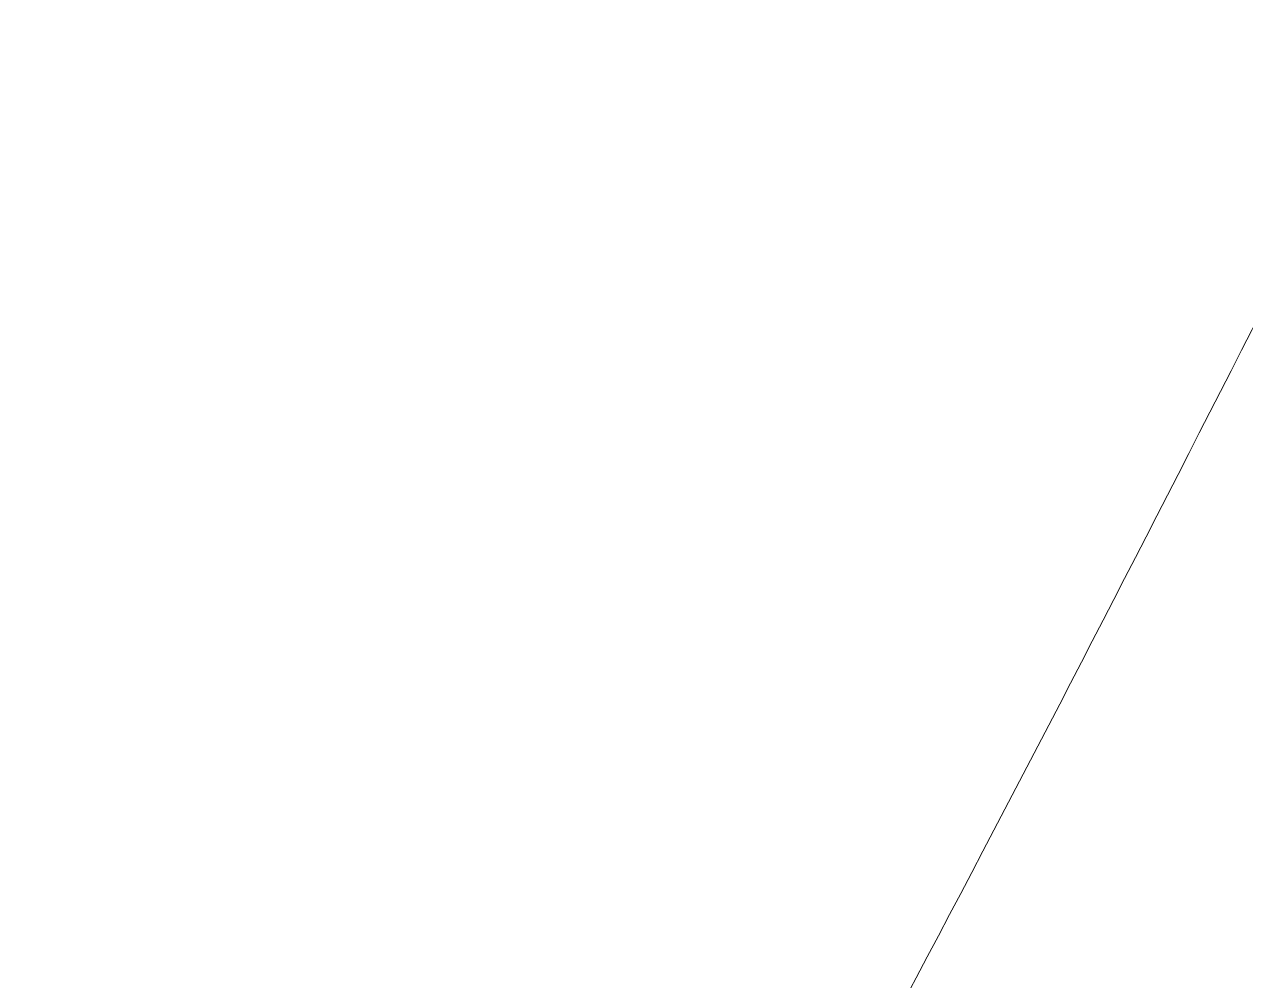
# Model space of a CAD drawing. Extents: x -864 to 2539, y -2536 to -44.
# Drawn here: x 171.85 to 178.56, y -1994.21 to -1988.95 of the extents above; entities that cross this region are included whole.
import ezdxf

# ---------------------------------------------------------------- set-up
doc = ezdxf.new("R2010")
doc.units = 0
doc.header["$MEASUREMENT"] = 0
doc.layers.add('Layer 1', color=7, linetype='Continuous', lineweight=0)

msp = doc.modelspace()

# ---------------------------------------------------------------- linework, layer by layer
at = {"layer": 'Layer 1'}
for points, knots in [([(400.335, -1837.9501), (393.005, -1823.7701), (382.675, -1811.89), (369.615, -1802.63), (356.675, -1793.4401), (340.765, -1785.5299), (322.335, -1779.11), (304.0449, -1772.7501), (283.3149, -1766.84), (260.755, -1761.5599), (242.825, -1757.0299), (229.785, -1753.5402), (221.995, -1751.1801), (214.325, -1748.87), (206.625, -1745.61), (199.125, -1741.5001), (191.745, -1737.4601), (185.885, -1732.58), (181.7051, -1727.0001), (177.615, -1721.5499), (175.535, -1714.9601), (175.535, -1707.41), (175.535, -1695.0299), (181.575, -1684.6901), (193.985, -1675.7999), (206.4451, -1666.88), (223.125, -1662.36), (243.575, -1662.36), (265.605, -1662.36), (281.745, -1666.4801), (291.535, -1674.62), (301.485, -1682.87), (310.145, -1694.5699), (317.3149, -1709.4501), (323.035, -1720.16), (328.4551, -1728.0099), (333.425, -1732.7902), (338.615, -1737.7902), (346.2151, -1740.33), (356.015, -1740.33), (366.785, -1740.33), (375.895, -1736.1901), (383.095, -1728.0201), (390.235, -1719.9301), (393.855, -1710.7001), (393.855, -1700.5699), (393.855, -1689.7399), (391.025, -1678.4899), (385.4351, -1667.13), (379.865, -1655.8099), (370.9551, -1644.88), (358.9551, -1634.62), (346.9651, -1624.39), (331.6951, -1616.0699), (313.5649, -1609.9), (295.4751, -1603.7501), (273.765, -1600.63), (249.0449, -1600.63), (218.115, -1600.63), (190.7949, -1605.33), (167.865, -1614.59), (144.8149, -1623.91), (126.9351, -1637.4401), (114.7251, -1654.83), (102.505, -1672.2399), (96.3049, -1692.42), (96.3049, -1714.7999), (96.3049, -1738.2902), (102.1851, -1758.2399), (113.785, -1774.11), (125.335, -1789.91), (141.145, -1802.5499), (160.7949, -1811.6801), (180.265, -1820.7301), (204.735, -1828.7399), (233.5549, -1835.4801), (254.915, -1840.37), (272.1951, -1845.0402), (284.925, -1849.38), (297.415, -1853.63), (307.735, -1859.86), (315.595, -1867.9), (323.2949, -1875.7701), (327.2051, -1886.2101), (327.2051, -1898.91), (327.2051, -1914.9501), (319.875, -1928.5402), (305.4351, -1939.3099), (290.8149, -1950.2101), (271.4751, -1955.7301), (247.9551, -1955.7301), (230.845, -1955.7301), (216.885, -1953.0001), (206.4651, -1947.61), (196.0449, -1942.2301), (187.865, -1935.3099), (182.155, -1927.0499), (176.335, -1918.64), (170.845, -1908.0001), (165.825, -1895.4501), (161.535, -1884.4601), (156.255, -1876.0201), (150.135, -1870.36), (143.855, -1864.5599), (136.075, -1861.62), (127.035, -1861.62), (115.9451, -1861.62), (106.675, -1865.37), (99.4751, -1872.7599), (92.285, -1880.14), (88.645, -1889.12), (88.645, -1899.4601), (88.645, -1916.7301), (94.505, -1934.7201), (106.0549, -1952.92), (117.5649, -1971.0699), (132.755, -1985.7902), (151.1951, -1996.67), (177.095, -2011.7301), (210.385, -2019.37), (250.135, -2019.37), (283.285, -2019.37), (312.375, -2013.7902), (336.595, -2002.7799), (360.915, -1991.7301), (379.655, -1976.2001), (392.3049, -1956.63), (404.9451, -1937.0599), (411.355, -1914.6901), (411.355, -1890.16), (411.355, -1869.6901), (407.645, -1852.12), (400.335, -1837.9501)], [0, 0, 0, 0, 1, 1, 1, 2, 2, 2, 3, 3, 3, 4, 4, 4, 5, 5, 5, 6, 6, 6, 7, 7, 7, 8, 8, 8, 9, 9, 9, 10, 10, 10, 11, 11, 11, 12, 12, 12, 13, 13, 13, 14, 14, 14, 15, 15, 15, 16, 16, 16, 17, 17, 17, 18, 18, 18, 19, 19, 19, 20, 20, 20, 21, 21, 21, 22, 22, 22, 23, 23, 23, 24, 24, 24, 25, 25, 25, 26, 26, 26, 27, 27, 27, 28, 28, 28, 29, 29, 29, 30, 30, 30, 31, 31, 31, 32, 32, 32, 33, 33, 33, 34, 34, 34, 35, 35, 35, 36, 36, 36, 37, 37, 37, 38, 38, 38, 39, 39, 39, 40, 40, 40, 41, 41, 41, 42, 42, 42, 43, 43, 43, 44, 44, 44, 44]), ([(157.6219, -1989.3423), (164.7836, -1980.6444), (167.0987, -1971.0525), (170.5399, -1960.6189), (173.5778, -1951.408), (178.3198, -1943.1372), (183.2894, -1934.9464), (185.7299, -1937.7041), (188.4527, -1940.2932), (191.4614, -1942.699), (185.6218, -1951.709), (181.1164, -1961.4376), (179.5529, -1972.8048), (178.8697, -1977.7708), (179.1978, -1982.6987), (180.3432, -1987.3418), (180.2723, -1987.4468), (180.1795, -1987.5037), (180.1174, -1987.6257), (177.7648, -1992.26), (175.1863, -1997.4832), (172.0355, -2002.2769), (165.6568, -1999.7556), (159.6263, -1996.8787), (153.9657, -1993.6357), (155.2028, -1992.2205), (156.4266, -1990.7939), (157.6219, -1989.3423)], [0, 0, 0, 0, 1, 1, 1, 2, 2, 2, 3, 3, 3, 4, 4, 4, 5, 5, 5, 6, 6, 6, 7, 7, 7, 8, 8, 8, 9, 9, 9, 9])]:
    msp.add_open_spline(points, degree=3, knots=knots, dxfattribs=at)

doc.saveas('drawing.dxf')
